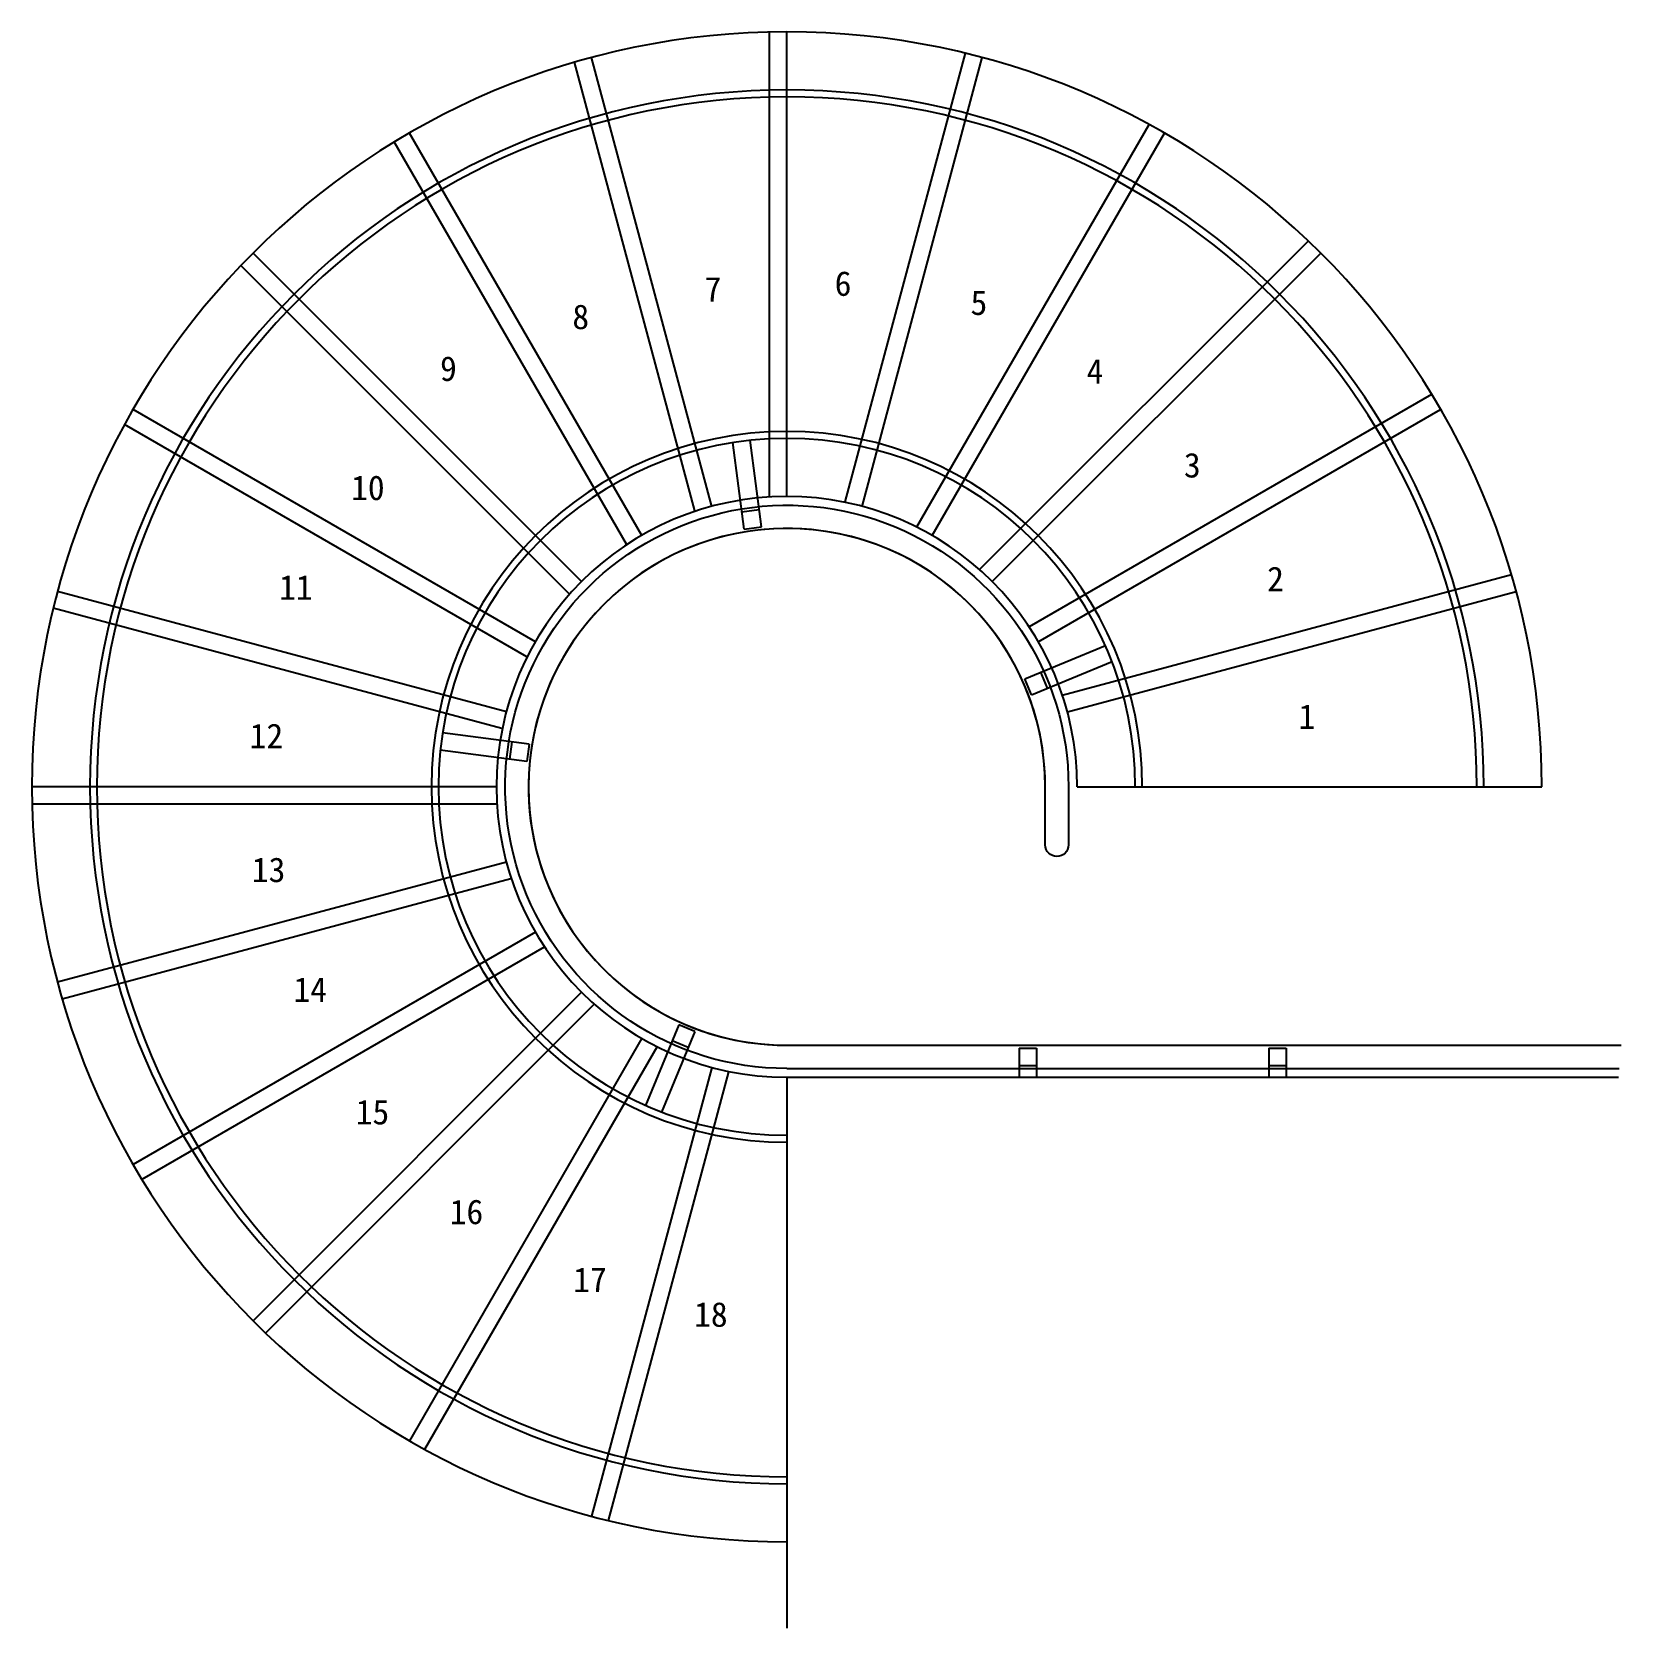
# Model space of a CAD drawing. Header units: millimetres. Extents: x -2023021 to 4454414, y -304659 to 993992.
# Drawn here: x 2099450 to 2102186, y 567846 to 570595 of the extents above; entities that cross this region are included whole.
import ezdxf

# ---------------------------------------------------------------- set-up
doc = ezdxf.new("R2010")
doc.units = ezdxf.units.MM
doc.header["$LTSCALE"] = 10
doc.header["$MEASUREMENT"] = 0
doc.styles.add('HZ', font='')
doc.styles.get('HZ').set_extended_font_data('仿宋_GB2312')

# ---------------------------------------------------------------- blocks, each defined once
blk = doc.blocks.new('A$C30176A78')
for p, q in [((-30, 1948.5), (-30, 2748.5)), ((0, 1948.5), (0, 2748.5)), ((-158.4, 1923.7), (-365.4, 2696.4)), ((-129.4, 1931.4), (-336.5, 2704.2)), ((100.4, 1939.2), (307.5, 2711.9)), ((129.4, 1931.4), (336.5, 2704.2)), ((224, 1896.5), (624, 2589.3)), ((-276, 1866.5), (-676, 2559.3)), ((-250, 1881.5), (-650, 2574.3)), ((250, 1881.5), (650, 2574.3)), ((-353.6, 1802), (-919.2, 2367.7)), ((332.3, 1823.2), (898, 2388.9)), ((353.6, 1802), (919.2, 2367.7)), ((-374.8, 1780.8), (-940.5, 2346.5)), ((418, 1724.5), (1110.8, 2124.5)), ((-433, 1698.5), (-1125.8, 2098.5)), ((433, 1698.5), (1125.8, 2098.5)), ((-448, 1672.5), (-1140.8, 2072.5)), ((-73.6, 1892.4), (-93.2, 2041.4)), ((-43.8, 1896.3), (-63.4, 2045.3)), ((-77.5, 1922.2), (-47.7, 1926.1)), ((-73.6, 1892.4), (-43.8, 1896.3)), ((474.3, 1606.6), (1247.9, 1813.9)), ((-483, 1577.9), (-1255.7, 1784.9)), ((483, 1577.9), (1255.7, 1784.9)), ((-490.7, 1548.9), (-1263.5, 1756)), ((409.8, 1634.4), (548.6, 1691.9)), ((421.3, 1606.7), (560.1, 1664.2)), ((421.3, 1606.7), (409.8, 1634.4)), ((449, 1618.2), (437.5, 1645.9)), ((-444, 1522), (-592.9, 1541.7)), ((-447.9, 1492.3), (-596.8, 1511.9)), ((-473.7, 1526), (-477.6, 1496.2)), ((-444, 1522), (-447.9, 1492.3)), ((-500, 1448.5), (-1300, 1448.5)), ((500, 1448.5), (1300, 1448.5)), ((-500, 1418.5), (-1299.7, 1418.5)), ((-483, 1319.1), (-1255.7, 1112)), ((-475.2, 1290.1), (-1247.9, 1083)), ((-433, 1198.5), (-1125.8, 798.5)), ((-418, 1172.5), (-1110.8, 772.5)), ((-353.6, 1094.9), (-919.2, 529.2)), ((-332.3, 1073.7), (-898, 508)), ((-186, 1038.7), (-243.5, 899.9)), ((-158.3, 1027.2), (-215.8, 888.4)), ((-158.3, 1027.2), (-186, 1038.7)), ((-250, 1015.5), (-650, 322.6)), ((-224, 1000.5), (-624, 307.6)), ((-169.7, 999.5), (-197.5, 1011)), ((0, 1003.5), (1436.4, 1003.5)), ((400, 998.5), (400, 948.5)), ((400, 998.5), (430, 998.5)), ((430, 998.5), (430, 948.5)), ((830, 998.5), (860, 998.5)), ((830, 998.5), (830, 948.5)), ((860, 998.5), (860, 948.5)), ((-129.4, 965.5), (-336.5, 192.8)), ((0, 963.5), (1433.1, 963.5)), ((400, 968.5), (430, 968.5)), ((830, 968.5), (860, 968.5)), ((-100.4, 957.7), (-307.5, 185)), ((0, 948.5), (1431.8, 948.5)), ((0, 948.5), (0, 0)), ((0, 948.5), (0, 148.5))]:
    blk.add_line(p, q)
blk.add_lwpolyline([(0, 963.5, -2.414214), (485, 1448.5), (485, 1348.5, -1), (445, 1348.5), (445, 1448.5, 2.414214), (0, 1003.5, 2.414214)], format="xyb")
for radius in [1300, 1200, 1188, 612, 600, 500, 445]:
    blk.add_arc((0, 1448.5), radius, 0, 270)
at = {"style": 'HZ'}
for s, p in [('7', (-141.6, 2284.2)), ('6', (82.3, 2294)), ('5', (316.2, 2261.1)), ('8', (-369.4, 2236.7)), ('9', (-597.2, 2147.5)), ('4', (516, 2142.6)), ('3', (683.7, 1981.2)), ('10', (-750.4, 1942.3)), ('2', (827, 1785.3)), ('11', (-874.4, 1770.7)), (' 1', (852.1, 1548.1)), ('12', (-925.1, 1515)), ('13', (-921.4, 1284.5)), ('14', (-849.6, 1078.1)), ('15', (-742.5, 867.3)), ('16', (-580.6, 695.5)), ('17', (-367.9, 578.5)), ('18', (-159.8, 518.8))]:
    blk.add_text(s, height=42.5, dxfattribs=at).set_placement(p)

msp = doc.modelspace()

# ---------------------------------------------------------------- block references
at = {"transparency": 33554687}
msp.add_blockref('A$C30176A78', (2100749.7, 567846.1), dxfattribs=at)

doc.saveas('drawing.dxf')
